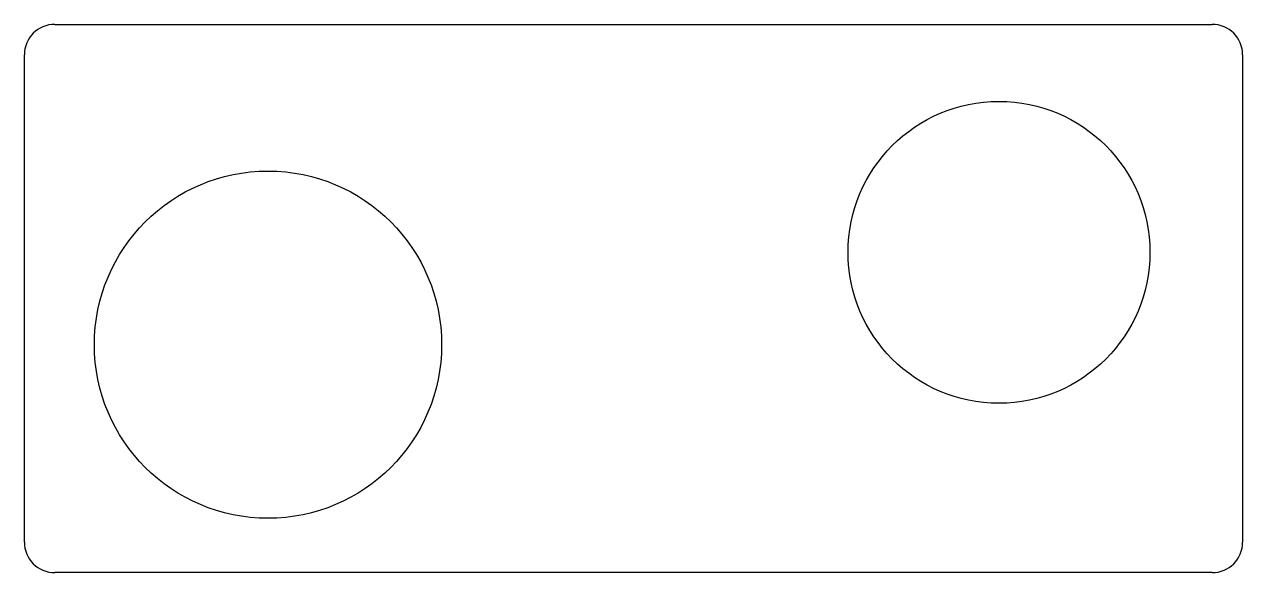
# Model space of a CAD drawing. Header units: millimetres. Extents: x 0 to 40, y 0 to 18.
import ezdxf

# ---------------------------------------------------------------- set-up
doc = ezdxf.new("R2010")
doc.units = ezdxf.units.MM
doc.layers.get('0').update_dxf_attribs({"lineweight": 25, "true_color": 0x000000})

msp = doc.modelspace()

# ---------------------------------------------------------------- linework, layer by layer
for p, q in [((1, 18), (39, 18)), ((0, 1), (0, 17)), ((40, 17), (40, 1)), ((39, 0), (1, 0))]:
    msp.add_line(p, q)
for centre, radius in [((32, 10.515), 4.955), ((8, 7.485), 5.7)]:
    msp.add_circle(centre, radius)
for centre, start, end in [((1, 17), 90, 180), ((39, 17), 0, 90), ((1, 1), 180, 270), ((39, 1), 270, 0)]:
    msp.add_arc(centre, 1, start, end)

doc.saveas('drawing.dxf')
